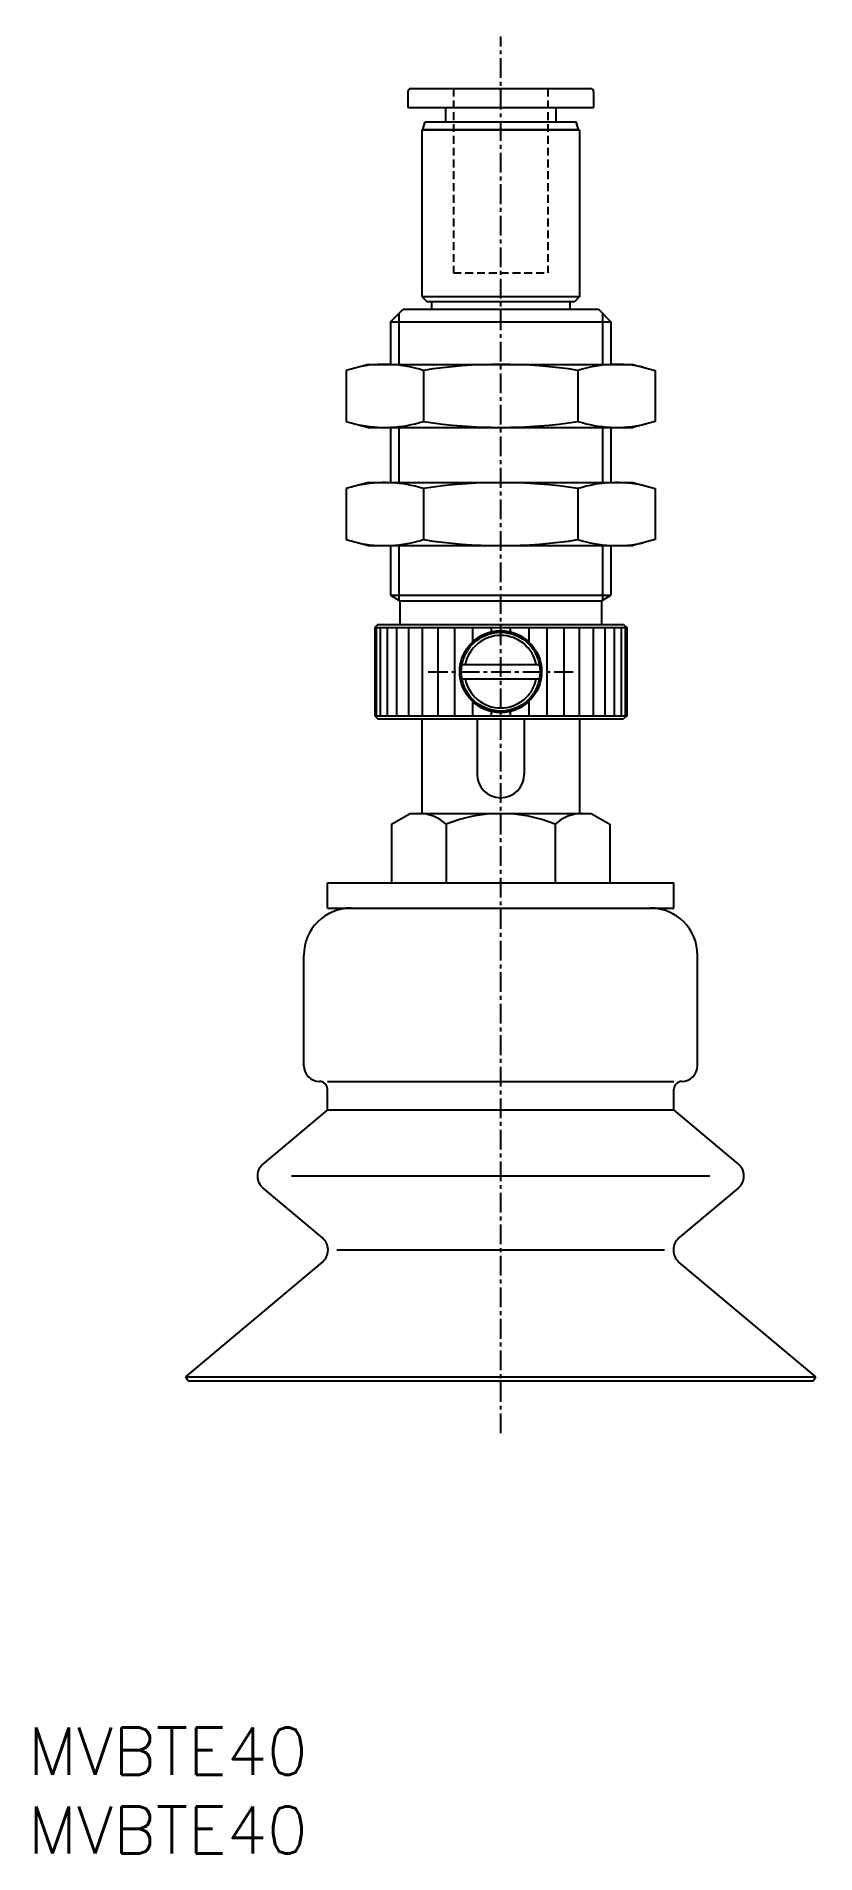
# Model space of a CAD drawing. Extents: x 1 to 50, y 0 to 115.
import ezdxf

# ---------------------------------------------------------------- set-up
doc = ezdxf.new("R2010")
doc.units = 0
doc.linetypes.add('CENTER', pattern=[2, 1.25, -0.25, 0.25, -0.25])
doc.linetypes.add('DASHED', pattern=[0.75, 0.5, -0.25])
doc.layers.get('0').update_dxf_attribs({"linetype": 'CONTINUOUS'})
doc.layers.add('CENTER', color=1, linetype='CENTER')
doc.styles.get("Standard").update_dxf_attribs({"font": 'txt.shx'})

# ---------------------------------------------------------------- blocks, each defined once
blk = doc.blocks.new('*U9')
at = {"color": 7, "linetype": 'CONTINUOUS'}
blk.add_text('MVBTE40', height=3, dxfattribs=at).set_placement((0, 0))
blk = doc.blocks.new('*U10')
at = {"color": 7, "linetype": 'CONTINUOUS'}
blk.add_text('MVBTE40', height=3, dxfattribs=at).set_placement((0, 5))

msp = doc.modelspace()

# ---------------------------------------------------------------- linework, layer by layer
at = {"color": 7, "linetype": 'CONTINUOUS'}
for p, q in [((24.30001, 112), (35.69999, 112)), ((24.10001, 111.8), (24.10001, 110.800003)), ((24.10001, 110.800003), (35.89999, 110.800003)), ((26.5, 110.800003), (26.5, 109.900009)), ((33.5, 110.800003), (33.5, 109.900009)), ((35.89999, 111.8), (35.89999, 110.800003)), ((25.06602, 109.400009), (25.2, 109.900009)), ((25.20001, 109.900009), (34.79999, 109.900009)), ((34.93397, 109.400002), (34.79999, 109.900009)), ((25.06601, 109.399994), (24.99999, 109.361877)), ((25, 109.361885), (25, 98.800003)), ((35, 109.361885), (25, 109.361885)), ((25.06604, 109.400009), (34.93396, 109.400009)), ((34.93397, 109.400002), (34.99999, 109.361885)), ((35, 109.361885), (35, 98.800003)), ((25, 98.800011), (25.30001, 98.500008)), ((25, 98.800003), (35, 98.800003)), ((25.29999, 98.5), (34.70001, 98.5)), ((25.60001, 98.5), (25.60001, 98)), ((34.39999, 98.5), (34.39999, 98)), ((34.99999, 98.800003), (34.7, 98.500008)), ((23, 97.199997), (23.80001, 98)), ((23, 97.199997), (23, 94.5)), ((23, 97.199997), (37, 97.199997)), ((23.5415, 97.741501), (23.5415, 94.5)), ((23.80001, 98), (36.19999, 98)), ((36.19999, 98), (37, 97.199997)), ((36.4585, 97.741501), (36.4585, 94.5)), ((37, 97.199997), (37, 94.5)), ((20.18503, 94.120865), (20.18503, 90.879135)), ((21.60002, 94.500008), (20.18506, 94.120865)), ((21.60001, 94.5), (38.39999, 94.5)), ((25.09253, 94.120865), (25.09253, 90.879135)), ((34.90747, 94.120865), (34.90747, 90.879135)), ((38.4, 94.500015), (39.81496, 94.12088)), ((39.81497, 94.120865), (39.81497, 90.879135)), ((20.18506, 90.879139), (21.6, 90.500004)), ((21.60001, 90.5), (38.39999, 90.5)), ((23, 90.5), (23, 87.000008)), ((23.5415, 90.5), (23.5415, 87.000008)), ((36.4585, 90.5), (36.4585, 87.000008)), ((37, 90.5), (37, 87.000008)), ((39.81496, 90.879139), (38.4, 90.500004)), ((20.18503, 86.620872), (20.18503, 83.379143)), ((21.60001, 87.000008), (20.18505, 86.620872)), ((21.60001, 87.000008), (38.39999, 87.000008)), ((25.09253, 86.620872), (25.09253, 83.379143)), ((34.90747, 86.620872), (34.90747, 83.379143)), ((38.39999, 87.000011), (39.81495, 86.620872)), ((39.81497, 86.620872), (39.81497, 83.379143)), ((20.18503, 83.379143), (21.59999, 83.000008)), ((39.81496, 83.37915), (38.4, 83.000011)), ((21.60001, 83.000008), (38.39999, 83.000008)), ((23, 83.000008), (23, 79.84642)), ((23.5415, 83.000008), (23.5415, 79.533783)), ((36.4585, 83.000008), (36.4585, 79.533783)), ((37, 83.000008), (37, 79.84642)), ((22.99999, 79.846416), (23.6, 79.500004)), ((23, 79.846413), (37, 79.846413)), ((36.4, 79.500008), (36.99999, 79.846413)), ((23.60001, 79.500008), (23.60001, 78.000008)), ((23.60001, 79.500008), (36.39999, 79.500008)), ((36.39999, 79.500008), (36.39999, 78.000008)), ((22.2, 78.000008), (22, 77.800011)), ((22, 77.800003), (38, 77.800003)), ((22, 77.800003), (22, 72.200005)), ((22.08936, 77.800003), (22.08936, 72.200005)), ((22.20001, 78.000008), (37.79999, 78.000008)), ((22.35541, 77.800003), (22.35541, 72.200005)), ((22.79224, 77.800003), (22.79224, 72.200005)), ((23.39008, 77.800003), (23.39008, 72.200005)), ((24.13559, 77.800003), (24.13559, 72.200005)), ((25.01208, 77.800003), (25.01208, 72.200005)), ((26, 77.800003), (26, 72.200005)), ((27.07727, 77.800003), (27.07727, 72.200005)), ((28.21982, 77.800003), (28.21982, 76.895004)), ((29.40216, 77.800003), (29.40216, 77.530334)), ((30.59784, 77.800003), (30.59784, 77.530334)), ((31.78018, 77.800003), (31.78018, 76.895004)), ((32.92273, 77.800003), (32.92273, 72.200005)), ((34, 77.800003), (34, 72.200005)), ((34.98792, 77.800003), (34.98792, 72.200005)), ((35.86441, 77.800003), (35.86441, 72.200005)), ((36.60992, 77.800003), (36.60992, 72.200005)), ((37.20776, 77.800003), (37.20776, 72.200005)), ((37.64459, 77.800003), (37.64459, 72.200005)), ((37.8, 78), (37.99999, 77.800003)), ((37.91064, 77.800003), (37.91064, 72.200005)), ((38, 77.800003), (38, 72.200005)), ((27.54083, 75.450005), (32.45917, 75.450005)), ((27.54083, 74.550003), (32.45917, 74.550003)), ((28.21982, 73.105011), (28.21982, 72.200005)), ((31.78018, 73.105011), (31.78018, 72.200005)), ((21.99999, 72.200008), (22.2, 72)), ((22, 72.200005), (38, 72.200005)), ((22.20001, 72.000008), (37.79999, 72.000008)), ((25, 72.000008), (25, 66.00001)), ((28.5, 72.000008), (28.5, 68.50001)), ((29.40216, 72.469673), (29.40216, 72.200005)), ((30.59784, 72.469673), (30.59784, 72.200005)), ((31.5, 72.000008), (31.5, 68.50001)), ((35, 72.000008), (35, 66.00001)), ((37.99999, 72.200008), (37.79999, 72.000004)), ((23.0718, 65.31977), (24.25001, 66.00001)), ((24.25, 66.00001), (35.75, 66.00001)), ((35.74999, 66), (36.92819, 65.31976)), ((23.07181, 65.31977), (23.07181, 61.60001)), ((26.53589, 65.31977), (26.53589, 61.60001)), ((33.46411, 65.31977), (33.46411, 61.60001)), ((36.92819, 65.31977), (36.92819, 61.60001)), ((19, 60.00001), (19, 61.60001)), ((19, 61.60001), (41, 61.60001)), ((41, 60.00001), (41, 61.60001)), ((19, 60.00001), (41, 60.00001)), ((17.5, 50.00001), (17.5, 57.00001)), ((42.5, 50.00001), (42.5, 57.00001)), ((18.5, 49.00001), (18.5, 49.00001)), ((19, 49.00001), (41, 49.00001)), ((19, 47.1955), (19, 48.50001)), ((41, 47.1955), (41, 48.50001)), ((18.99999, 47.1955), (14.91294, 43.76605)), ((19, 47.1955), (41, 47.1955)), ((45.08705, 43.76606), (40.99999, 47.19551)), ((16.7225, 43), (43.27748, 43)), ((18.67852, 39.07425), (14.91292, 42.23396)), ((45.08705, 42.23395), (41.32146, 39.07425)), ((19.59146, 38.3082), (40.40852, 38.3082)), ((9.999994, 30.259995), (18.67854, 37.54216)), ((50.000007, 30.259995), (41.32146, 37.54216)), ((9.999994, 30.259995), (50.000007, 30.259995)), ((10.1501, 30), (9.999994, 30.259995)), ((10.1501, 30), (49.84988, 30)), ((49.8499, 30.00001), (50.000007, 30.259995))]:
    msp.add_line(p, q, dxfattribs=at)
at = {"color": 3, "linetype": 'DASHED'}
for p, q in [((27, 112), (27, 100.300003)), ((33, 112), (33, 100.300003)), ((27, 100.300003), (33, 100.300003))]:
    msp.add_line(p, q, dxfattribs=at)
at = {"color": 7, "linetype": 'CONTINUOUS'}
for radius in [2.6, 2.5]:
    msp.add_circle((30, 75.000008), radius, dxfattribs=at)
for centre, radius, start, end in [((24.30001, 111.8), 0.2, 90, 180), ((35.69999, 111.8), 0.2, 0, 90), ((22.63879, 86.370239), 8.129772, 72.432967, 102.43233), ((30, 62.54962), 31.950384, 81.164566, 98.835426), ((37.36121, 86.370239), 8.129772, 77.567106, 107.56704), ((22.63879, 98.629776), 8.129772, 257.56714, 287.56703), ((30, 122.450394), 31.950384, 261.16457, 278.83543), ((37.36121, 98.629776), 8.129772, 252.43297, 282.43221), ((22.63879, 78.870239), 8.129772, 72.432975, 102.43233), ((30, 55.04962), 31.950384, 81.164565, 98.835427), ((37.36121, 78.870239), 8.129772, 77.567111, 107.56703), ((22.63879, 91.129776), 8.129772, 257.56714, 287.56703), ((30, 114.950394), 31.950384, 261.16457, 278.83543), ((37.36121, 91.129776), 8.129772, 252.43297, 282.43221), ((30, 75.000008), 2.3, 11.282843, 168.71716), ((30, 75.000008), 2.3, 191.28284, 348.71716), ((30, 68.50001), 1.5, 180, 0), ((24.80383, 63.45477), 2.545235, 47.116689, 90), ((30, 56.83942), 9.160586, 67.780688, 112.21931), ((35.19617, 63.45477), 2.545235, 90, 132.88331), ((20.5, 57.00001), 3, 90, 180), ((39.5, 57.00001), 3, 0, 90), ((18.5, 50.00001), 1, 180, 270), ((41.5, 50.00001), 1, 270, 0), ((18.5, 48.50001), 0.5, 0, 90), ((41.5, 48.50001), 0.5, 90, 180), ((15.55573, 43), 1, 130.00001, 229.99999), ((44.44427, 43), 1, 310.00001, 49.999992), ((18.03574, 38.3082), 1, 310.00001, 49.999992), ((41.96425, 38.3082), 1, 130.00001, 229.99999)]:
    msp.add_arc(centre, radius, start, end, dxfattribs=at)
at = {"layer": 'CENTER', "color": 1, "linetype": 'CENTER'}
for p, q in [((30, 26.67639), (30, 115.314758)), ((25.39999, 75.000008), (34.60001, 75.000008))]:
    msp.add_line(p, q, dxfattribs=at)

# ---------------------------------------------------------------- block references
at = {"color": 7, "linetype": 'CONTINUOUS'}
for name in ['*U10', '*U9']:
    msp.add_blockref(name, (0, 0), dxfattribs=at)

doc.saveas('drawing.dxf')
